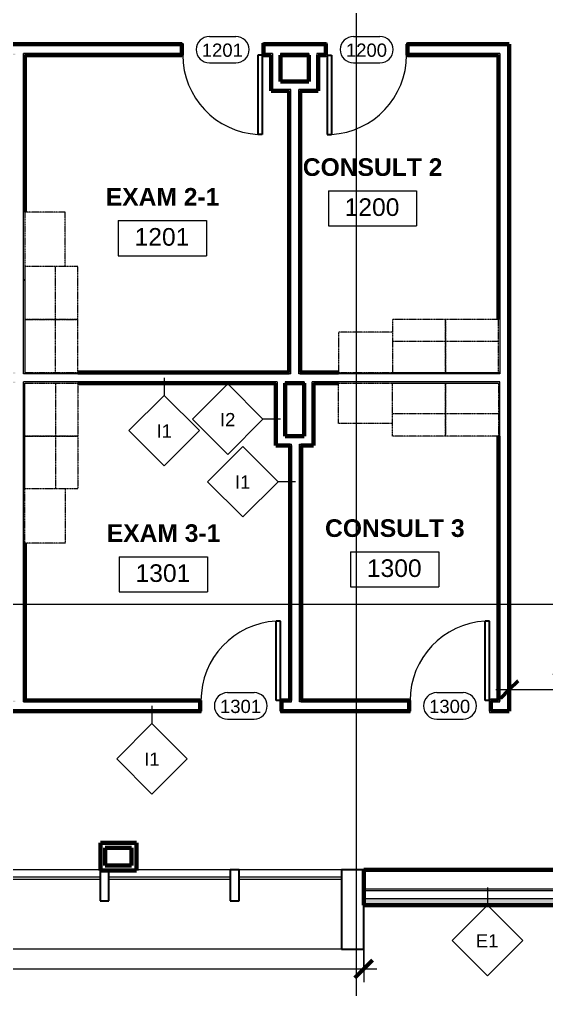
# Model space of a CAD drawing. Header units: inches. Extents: x -1969 to 2015, y -1363 to 1657.
# Drawn here: x 143.9 to 383, y -333.6 to 106.6 of the extents above; entities that cross this region are included whole.
import ezdxf

# ---------------------------------------------------------------- set-up
doc = ezdxf.new("R2010")
doc.units = ezdxf.units.IN
doc.header["$MEASUREMENT"] = 0
doc.linetypes.add('Dash', pattern=[0.25, 0.125, -0.125])
for name, color, linetype, lineweight in [('A-ANNO-DIMS', 211, 'Continuous', 9), ('A-ANNO-DIMS-64', 211, 'Continuous', 9), ('A-AREA-IDEN', 2, 'Continuous', 9), ('A-DOOR', 31, 'Continuous', 18), ('A-DOOR-IDEN', 31, 'Continuous', 9), ('A-GLAZ-CURT', 52, 'Continuous', 9), ('A-GLAZ-CWMG', 51, 'Continuous', 9), ('A-WALL', 113, 'Continuous', 18), ('A-WALL-IDEN', 211, 'Continuous', 9), ('A-WALL-PATT', 111, 'Continuous', 60), ('G-ANNO-SYMB', 111, 'Continuous', 9), ('I-WALL', 2, 'Continuous', 18), ('Q-CASE', 31, 'Continuous', 9), ('Q-CASE-HDLN', 31, 'Dash', 9)]:
    doc.layers.add(name, color=color, linetype=linetype, lineweight=lineweight)
doc.styles.add('Arial', font='arial.ttf', dxfattribs={"height": 6})
doc.styles.add('Arial_1', font='arial.ttf', dxfattribs={"height": 8})
doc.styles.add('Arial_B', font='arialbd.ttf', dxfattribs={"height": 8})
doc.dimstyles.new('Linear_-_3_32__Arial', dxfattribs={"dimscale": 12, "dimtxt": 6.121556, "dimasz": 0.666667, "dimexe": 0.5, "dimexo": 0.333333, "dimgap": 0.333333, "dimtad": 1, "dimdec": 3, "dimrnd": 0.125, "dimzin": 3, "dimdsep": 46, "dimlunit": 4, "dimtxsty": 'Arial', "dimblk1": 'OBLIQUE', "dimblk2": 'OBLIQUE', "dimsah": 1, "dimcen": 0.09, "dimdle": 0.5, "dimazin": 0, "dimtfac": 1, "dimtdec": 4, "dimtix": 1, "dimtmove": 0, "dimatfit": 3, "dimfxl": 1, "dimtvp": 1, "dimtfill": 1, "dimfrac": 2, "dimtolj": 1, "dimtzin": 0, "dimarcsym": 2})
pattern_1 = [(0, (0, 0), (20.48, 5.12), [0.845, -14.515, 0.845, -14.515, -81.92]), (0, (0, 0), (20.48, 5.12), [-30.72, 0.845, -29.875, 0.845, -14.515, -35.84]), (0, (0, 0), (20.48, 5.12), [-76.8, 0.845, -9.395, 0.845, -24.755]), (120, (7.68, 2.56), (-14.67405, 15.1762), [0.845, -14.515, 0.845, -14.515, -81.92]), (120, (7.68, 2.56), (-14.67405, 15.1762), [-30.72, 0.845, -29.875, 0.845, -14.515, -35.84]), (120, (7.68, 2.56), (-14.67405, 15.1762), [-76.8, 0.845, -9.395, 0.845, -24.755]), (240, (10.24, 12.8), (-5.80595, -20.2962), [0.845, -14.515, 0.845, -14.515, -81.92]), (240, (10.24, 12.8), (-5.80595, -20.2962), [-30.72, 0.845, -29.875, 0.845, -14.515, -35.84]), (240, (10.24, 12.8), (-5.80595, -20.2962), [-76.8, 0.845, -9.395, 0.845, -24.755])]

# ---------------------------------------------------------------- blocks, each defined once
blk = doc.blocks.new('Single-Flush-w-Metal-Frame - 36_ x 84_-V1-GROUND FLOOR')
at = {"layer": 'A-DOOR', "lineweight": 30}
for p, q in [((16, 2.44), (16, 38.45)), ((18, 38.45), (16, 38.45)), ((18, 2.44), (18, 38.45)), ((18, 2.44), (16, 2.44))]:
    blk.add_line(p, q, dxfattribs=at)
at = {"layer": 'A-DOOR'}
for p, q in [((-18, 2.94), (-20, 2.94)), ((-20, 2.94), (-20, 2.44)), ((-20, 2.44), (-18.5, 2.44)), ((-18.5, 2.44), (-18.5, -2.44)), ((-18, -2.94), (-18, 2.94)), ((20, 2.94), (18, 2.94)), ((18, 2.94), (18, -2.94)), ((18.5, -2.44), (18.5, 2.44)), ((18.5, 2.44), (20, 2.44)), ((20, 2.44), (20, 2.94)), ((-18.5, -2.44), (-20, -2.44)), ((-20, -2.44), (-20, -2.94)), ((-20, -2.94), (-18, -2.94)), ((18, -2.94), (20, -2.94)), ((20, -2.44), (18.5, -2.44)), ((20, -2.94), (20, -2.44))]:
    blk.add_line(p, q, dxfattribs=at)
at = {"layer": 'A-DOOR', "lineweight": 9}
blk.add_arc((18, 2.44), 36.07, 93.1789, 180, dxfattribs=at)
blk = doc.blocks.new('Single-Flush-w-Metal-Frame - 36_ x 84_-223247-GROUND FLOOR')
at = {"layer": 'A-DOOR'}
for p, q in [((-20, 2.94), (-18, 2.94)), ((-20, 2.44), (-20, 2.94)), ((-18.5, 2.44), (-20, 2.44)), ((-18.5, -2.44), (-18.5, 2.44)), ((-18, 2.94), (-18, -2.94)), ((18, -2.94), (18, 2.94)), ((18, 2.94), (20, 2.94)), ((18.5, 2.44), (18.5, -2.44)), ((20, 2.44), (18.5, 2.44)), ((20, 2.94), (20, 2.44)), ((-20, -2.44), (-18.5, -2.44)), ((-20, -2.94), (-20, -2.44)), ((-18, -2.94), (-20, -2.94)), ((20, -2.94), (18, -2.94)), ((18.5, -2.44), (20, -2.44)), ((20, -2.44), (20, -2.94))]:
    blk.add_line(p, q, dxfattribs=at)
at = {"layer": 'A-DOOR', "lineweight": 30}
for p, q in [((16, -2.44), (16, -38.45)), ((18, -2.44), (16, -2.44)), ((18, -2.44), (18, -38.45)), ((18, -38.45), (16, -38.45))]:
    blk.add_line(p, q, dxfattribs=at)
at = {"layer": 'A-DOOR', "lineweight": 9}
blk.add_arc((18, -2.44), 36.07, 180, 266.8211, dxfattribs=at)
blk = doc.blocks.new('Casework-Exam_Room-Midmark-MLDSPXXX-Traditional - 72_x24_x78_-605487-GROUND FLOOR')
at = {"layer": 'Q-CASE-HDLN'}
for p, q in [((-12, 12), (36, 12)), ((-12, -12), (-12, 12)), ((-12, 12), (12, 12)), ((-12, -12), (-12, 12)), ((12, 12), (36, 12)), ((12, -12), (12, 12)), ((12, 12), (12, -12)), ((36, 12), (36, 6.25)), ((36, 12), (36, -12)), ((36, 6.25), (60.625, 6.25)), ((60.625, 6.25), (60.625, -12)), ((-12, 2), (36, 2)), ((36, 2), (36, -12)), ((60.625, -12), (-12, -12)), ((12, -12), (-12, -12)), ((36, -12), (12, -12))]:
    blk.add_line(p, q, dxfattribs=at)
blk = doc.blocks.new('Casework-Exam_Room-Midmark-MLDSPXXX-Traditional - 72_x24_x78_-308100-GROUND FLOOR')
at = {"layer": 'Q-CASE-HDLN'}
for p, q in [((60.625, 12), (-12, 12)), ((-12, 12), (-12, -12)), ((12, 12), (-12, 12)), ((-12, 12), (-12, -12)), ((36, 12), (12, 12)), ((12, 12), (12, -12)), ((12, -12), (12, 12)), ((36, -12), (36, 12)), ((36, -2), (36, 12)), ((60.625, -6.25), (60.625, 12)), ((-12, -2), (36, -2)), ((36, -12), (36, -6.25)), ((36, -6.25), (60.625, -6.25)), ((-12, -12), (36, -12)), ((-12, -12), (12, -12)), ((12, -12), (36, -12))]:
    blk.add_line(p, q, dxfattribs=at)
blk = doc.blocks.new('Rectangular Mullion - 10_ x 36_ Rectangular-585369-GROUND FLOOR')
at = {"layer": 'A-GLAZ-CWMG', "lineweight": 30}
for p, q in [((-10, 33.5), (0, 33.5)), ((-10, -2.5), (-10, 33.5)), ((0, 33.5), (0, -2.5)), ((0, -2.5), (-10, -2.5))]:
    blk.add_line(p, q, dxfattribs=at)
blk = doc.blocks.new('System Panel - Glazed 2-584725-GROUND FLOOR')
at = {"layer": 'A-GLAZ-CURT', "lineweight": 18}
for p, q in [((27.53, -0.75), (-27.53, -0.75)), ((-27.53, -0.75), (-27.53, -1.75)), ((-27.53, -1.75), (27.53, -1.75)), ((27.53, -1.75), (27.53, -0.75))]:
    blk.add_line(p, q, dxfattribs=at)
blk = doc.blocks.new('Rectangular Mullion - 15_ x 36_ Rectangular-584755-GROUND FLOOR')
at = {"layer": 'A-GLAZ-CWMG'}
for p, q in [((-173.85, -279.34), (-228.91, -279.34)), ((-171.85, -315.34), (-230.91, -315.34))]:
    blk.add_line(p, q, dxfattribs=at)
blk = doc.blocks.new('Rectangular Mullion - 15_ x 36_ Rectangular-V4-GROUND FLOOR')
at = {"layer": 'A-GLAZ-CWMG'}
for p, q in [((239.53, -279.34), (197.01, -279.34)), ((241.53, -315.34), (182.48, -315.34))]:
    blk.add_line(p, q, dxfattribs=at)
blk = doc.blocks.new('Rectangular Mullion - 4_ x 14_ rectangular-584723-GROUND FLOOR')
at = {"layer": 'A-GLAZ-CWMG', "lineweight": 30}
for p, q in [((-2, 11.5), (2, 11.5)), ((-2, -2.5), (-2, 11.5)), ((2, 11.5), (2, -2.5)), ((2, -2.5), (-2, -2.5))]:
    blk.add_line(p, q, dxfattribs=at)
blk = doc.blocks.new('System Panel - Glazed 2-584728-GROUND FLOOR')
at = {"layer": 'A-GLAZ-CURT', "lineweight": 18}
for p, q in [((23.25, -0.75), (-23.25, -0.75)), ((-23.25, -0.75), (-23.25, -1.75)), ((-23.25, -1.75), (23.25, -1.75)), ((23.25, -1.75), (23.25, -0.75))]:
    blk.add_line(p, q, dxfattribs=at)
blk = doc.blocks.new('Rectangular Mullion - 15_ x 36_ Rectangular-585385-GROUND FLOOR')
at = {"layer": 'A-GLAZ-CWMG'}
for p, q in [((290.04, -279.34), (243.53, -279.34)), ((290.04, -315.34), (241.53, -315.34))]:
    blk.add_line(p, q, dxfattribs=at)
blk = doc.blocks.new('DIMBLOCK9-GROUND FLOOR')
at = {"layer": 'A-ANNO-DIMS-64', "lineweight": 50}
for p, q in [((366.04, -197.49), (370.04, -193.49)), ((426.04, -197.49), (430.04, -193.49)), ((366.04, -197.49), (362.04, -201.49)), ((426.04, -197.49), (422.04, -201.49))]:
    blk.add_line(p, q, dxfattribs=at)
at = {"layer": 'A-ANNO-DIMS-64'}
for p, q in [((360.04, -197.49), (432.04, -197.49)), ((366.04, -195.83), (366.04, -203.49)), ((366.04, -197.49), (366.04, -195.83)), ((426.04, -195.83), (426.04, -203.49)), ((426.04, -197.49), (426.04, -195.83))]:
    blk.add_line(p, q, dxfattribs=at)
at = {"layer": 'A-ANNO-DIMS-64', "color": 0, "insert": (385.35, -185.7), "char_height": 6, "width": 25.654, "attachment_point": 1, "line_spacing_factor": 0.941778, "style": 'Arial', "bg_fill": 3, "box_fill_scale": 1.25, "bg_fill_color": 256, "bg_fill_true_color": 13158600, "bg_fill_transparency": 0}
blk.add_mtext('5\' - 0"', dxfattribs=at)
blk = doc.blocks.new('_Oblique')
at = {"color": 0, "linetype": 'ByBlock', "lineweight": -2}
blk.add_line((-0.5, -0.5), (0.5, 0.5), dxfattribs=at)
blk = doc.blocks.new('Room Tag - Room Tag-84095-GROUND FLOOR')
at = {"layer": 'A-AREA-IDEN'}
for p, q in [((-0.3125, -0.0625), (-0.3125, -0.3125)), ((-0.3125, -0.0625), (0.3125, -0.0625)), ((0.3125, -0.0625), (0.3125, -0.3125)), ((-0.3125, -0.3125), (0.3125, -0.3125))]:
    blk.add_line(p, q, dxfattribs=at)
blk = doc.blocks.new('DIMBLOCK26-GROUND FLOOR')
at = {"layer": 'A-ANNO-DIMS-64'}
for p, q in [((-289.96, -291.84), (-289.96, -330.24)), ((-289.96, -324.24), (-289.96, -291.84)), ((300.04, -291.84), (300.04, -330.24)), ((300.04, -324.24), (300.04, -291.84)), ((-289.96, -324.24), (306.04, -324.24))]:
    blk.add_line(p, q, dxfattribs=at)
at = {"layer": 'A-ANNO-DIMS-64', "lineweight": 50}
for p, q in [((-289.96, -324.24), (-285.96, -320.24)), ((300.04, -324.24), (304.04, -320.24)), ((-289.96, -324.24), (-293.96, -328.24)), ((300.04, -324.24), (296.04, -328.24))]:
    blk.add_line(p, q, dxfattribs=at)
at = {"layer": 'A-ANNO-DIMS-64', "color": 0, "insert": (-7.96, -312.45), "char_height": 6, "width": 31.1917, "attachment_point": 1, "line_spacing_factor": 0.941778, "style": 'Arial', "bg_fill": 3, "box_fill_scale": 1.25, "bg_fill_color": 256, "bg_fill_true_color": 13158600, "bg_fill_transparency": 0}
blk.add_mtext('49\' - 2"', dxfattribs=at)
blk = doc.blocks.new('Door Tag - Door Tag-41184-GROUND FLOOR')
at = {"layer": 'A-DOOR-IDEN'}
for p, q in [((-0.09375, 0.09375), (0.09375, 0.09375)), ((-0.09375, -0.09375), (0.09375, -0.09375))]:
    blk.add_line(p, q, dxfattribs=at)
for centre, start, end in [((-0.09375, 0), 90, 270), ((0.09375, 0), 270, 90)]:
    blk.add_arc(centre, 0.09375, start, end, dxfattribs=at)
blk = doc.blocks.new('Wall Tag - 1_2_-62628-GROUND FLOOR')
at = {"layer": 'A-WALL-IDEN'}
for p, q in [((-0.25, 0), (0, 0.25)), ((0, 0.25), (0.25, 0)), ((-0.25, 0), (0, -0.25)), ((0, -0.25), (0.25, 0))]:
    blk.add_line(p, q, dxfattribs=at)

msp = doc.modelspace()

# ---------------------------------------------------------------- hatches: boundary and pattern name
at = {"layer": 'A-WALL-PATT', "lineweight": 9}
h = msp.add_hatch(dxfattribs=at)
h.set_pattern_fill('FP_1', color=256, style=0, pattern_type=2)
h.set_pattern_definition(pattern_1)
h.paths.add_polyline_path([(137.9126, 94.6642), (217.5376, 94.6642), (217.5376, 95.2892), (137.9126, 95.2892)])
h.paths.add_polyline_path([(263.0153, 94.6642), (282.9126, 94.6642), (282.9126, 95.2892), (254.5376, 95.2784), (254.5376, 94.6642)])
h.paths.add_polyline_path([(319.9126, 94.6642), (366.0376, 94.6642), (366.0376, 95.2892), (319.9126, 95.2892)])
h.paths.add_polyline_path([(100.9126, 94.6642), (100.9126, 95.2892), (13.0376, 95.2892), (13.0376, 94.6642), (23.3528, 94.6642)])
h.paths.add_polyline_path([(-23.9624, 94.6642), (-23.9624, 95.2892), (-120.0874, 95.2892), (-120.0874, 94.6642), (-45.1222, 94.6642)])
h.paths.add_polyline_path([(-232.5874, 94.6642), (-157.0874, 94.6642), (-157.0874, 95.2892), (-232.5874, 95.2892)])
h = msp.add_hatch(dxfattribs=at)
h.set_pattern_fill('FP_1', color=256, style=0, pattern_type=2)
h.set_pattern_definition(pattern_1)
h.paths.add_polyline_path([(365.4126, -207.3358), (366.0376, -207.3358), (366.0376, 94.6642), (365.4126, 94.6642), (365.4126, -206.7108)])
h = msp.add_hatch(dxfattribs=at)
h.set_pattern_fill('FP_1', color=256, style=0, pattern_type=2)
h.set_pattern_definition(pattern_1)
h.paths.add_polyline_path([(275.1626, 90.4142), (275.1626, 91.0392), (262.2876, 91.0392), (262.2876, 90.4142), (263.0153, 90.4142)])
h.paths.add_polyline_path([(319.9126, 90.4142), (361.7876, 90.4142), (361.7876, 91.0392), (319.9126, 91.0392)])
h.paths.add_polyline_path([(279.4126, 90.4142), (282.9126, 90.4142), (282.9126, 91.0392), (278.7876, 91.0392), (278.7876, 90.4142)])
h.paths.add_polyline_path([(217.5376, 90.4142), (217.5376, 91.0392), (146.2876, 91.0392), (146.2876, 90.4142), (160.3028, 90.4142)])
h.paths.add_polyline_path([(17.1626, 90.4142), (17.1626, 91.0392), (13.0376, 91.0392), (13.0376, 90.4142), (16.5376, 90.4142)])
h.paths.add_polyline_path([(258.0376, 90.4142), (258.6626, 90.4142), (258.6626, 91.0392), (254.5376, 91.0392), (254.5376, 90.4142)])
h.paths.add_polyline_path([(21.4126, 90.4142), (100.9126, 90.4142), (100.9126, 91.0392), (21.4126, 91.0392)])
h.paths.add_polyline_path([(-79.3597, 90.4142), (-23.9624, 90.4142), (-23.9624, 91.0392), (-95.8374, 91.0392), (-95.8374, 90.4142), (-95.2124, 90.4142)])
h.paths.add_polyline_path([(-120.0874, 90.4142), (-115.9624, 90.4142), (-115.9624, 91.0392), (-120.0874, 91.0392)])
h.paths.add_polyline_path([(-157.0874, 90.4142), (-157.0874, 91.0392), (-228.3374, 91.0392), (-228.3374, 90.4142), (-182.0722, 90.4142)])
h.paths.add_polyline_path([(142.0376, 90.4142), (142.0376, 91.0392), (137.9126, 91.0392), (137.9126, 90.4142), (141.4126, 90.4142)])
h.paths.add_polyline_path([(-112.3374, 90.4142), (-99.4624, 90.4142), (-99.4624, 91.0392), (-112.3374, 91.0392)])
h = msp.add_hatch(dxfattribs=at)
h.set_pattern_fill('FP_1', color=256, style=0, pattern_type=2)
h.set_pattern_definition(pattern_1)
h.paths.add_polyline_path([(145.6626, -203.0858), (146.2876, -203.0858), (146.2876, -57.8358), (145.6626, -57.8358), (145.6626, -202.4608)])
h.paths.add_polyline_path([(145.6626, -53.5858), (146.2876, -53.5858), (146.2876, 91.0392), (145.6626, 91.0392), (145.6626, -34.4855)])
h = msp.add_hatch(dxfattribs=at)
h.set_pattern_fill('FP_1', color=256, style=0, pattern_type=2)
h.set_pattern_definition(pattern_1)
h.paths.add_polyline_path([(361.1626, -203.0858), (361.7876, -203.0858), (361.7876, -57.8358), (361.1626, -57.8358), (361.1626, -202.4608)])
h.paths.add_polyline_path([(361.7876, -53.5858), (361.7876, 90.4142), (361.1626, 90.4142), (361.1626, -53.5858)])
h = msp.add_hatch(dxfattribs=at)
h.set_pattern_fill('FP_1', color=256, style=0, pattern_type=2)
h.set_pattern_definition(pattern_1)
h.paths.add_polyline_path([(266.2876, -53.5858), (266.9126, -53.5858), (266.9126, 74.1642), (266.2876, 74.1642), (266.2876, 43.3728)])
h = msp.add_hatch(dxfattribs=at)
h.set_pattern_fill('FP_1', color=256, style=0, pattern_type=2)
h.set_pattern_definition(pattern_1)
h.paths.add_polyline_path([(270.5376, -53.5858), (271.1626, -53.5858), (271.1626, 74.7892), (270.5376, 74.7892), (270.5376, 43.3728)])
h = msp.add_hatch(dxfattribs=at)
h.set_pattern_fill('FP_1', color=256, style=0, pattern_type=2)
h.set_pattern_definition(pattern_1)
h.paths.add_polyline_path([(297.2528, -54.2108), (361.7876, -54.2108), (361.7876, -53.5858), (270.5376, -53.5858), (270.5376, -54.2108), (288.5376, -54.2108)])
h.paths.add_polyline_path([(266.9126, -54.2108), (266.9126, -53.5858), (145.6626, -53.5858), (145.6626, -54.2108), (228.7778, -54.2108)])
h.paths.add_polyline_path([(20.7876, -54.2108), (142.0376, -54.2108), (142.0376, -53.5858), (20.7876, -53.5858)])
h.paths.add_polyline_path([(-107.7124, -54.2108), (-107.7124, -53.5858), (-228.9624, -53.5858), (-228.9624, -54.2108), (-108.3374, -54.2108)])
h.paths.add_polyline_path([(-104.0874, -54.2108), (17.1626, -54.2108), (17.1626, -53.5858), (-104.0874, -53.5858)])
h = msp.add_hatch(dxfattribs=at)
h.set_pattern_fill('FP_1', color=256, style=0, pattern_type=2)
h.set_pattern_definition(pattern_1)
h.paths.add_polyline_path([(337.1626, -58.4608), (361.1626, -58.4608), (361.1626, -57.8358), (276.6001, -57.8358), (276.6001, -58.4608), (313.1626, -58.4608)])
h.paths.add_polyline_path([(260.8501, -58.4608), (260.8501, -57.8358), (146.2876, -57.8358), (146.2876, -58.4608), (260.2251, -58.4608)])
h.paths.add_polyline_path([(126.0653, -58.4608), (142.0376, -58.4608), (142.0376, -57.8358), (21.4126, -57.8358), (21.4126, -58.4608), (123.1626, -58.4608)])
h.paths.add_polyline_path([(272.9751, -58.4608), (272.9751, -57.8358), (264.4751, -57.8358), (264.4751, -58.4608)])
h.paths.add_polyline_path([(16.5376, -58.4608), (17.1626, -58.4608), (17.1626, -57.8358), (-103.4624, -57.8358), (-103.4624, -58.4608), (-45.1222, -58.4608)])
h.paths.add_polyline_path([(-228.3374, -58.4608), (-107.7124, -58.4608), (-107.7124, -57.8358), (-228.3374, -57.8358)])
h = msp.add_hatch(dxfattribs=at)
h.set_pattern_fill('FP_1', color=256, style=0, pattern_type=2)
h.set_pattern_definition(pattern_1)
h.paths.add_polyline_path([(277.2251, -86.7108), (277.2251, -58.4608), (276.6001, -58.4608), (276.6001, -86.7108)])
h = msp.add_hatch(dxfattribs=at)
h.set_pattern_fill('FP_1', color=256, style=0, pattern_type=2)
h.set_pattern_definition(pattern_1)
h.paths.add_polyline_path([(271.6001, -86.7108), (276.6001, -86.7108), (276.6001, -86.0858), (271.6001, -86.0858)])
h.paths.add_polyline_path([(260.2251, -86.7108), (267.3501, -86.7108), (267.3501, -86.0858), (260.2251, -86.0858)])
h = msp.add_hatch(dxfattribs=at)
h.set_pattern_fill('FP_1', color=256, style=0, pattern_type=2)
h.set_pattern_definition(pattern_1)
h.paths.add_polyline_path([(266.7251, -202.4608), (267.3501, -202.4608), (267.3501, -86.7108), (266.7251, -86.7108), (266.7251, -164.2495)])
h = msp.add_hatch(dxfattribs=at)
h.set_pattern_fill('FP_1', color=256, style=0, pattern_type=2)
h.set_pattern_definition(pattern_1)
h.paths.add_polyline_path([(271.6001, -203.0858), (271.6001, -86.0858), (270.9751, -86.0858), (270.9751, -203.0858)])
h = msp.add_hatch(dxfattribs=at)
h.set_pattern_fill('FP_1', color=256, style=0, pattern_type=2)
h.set_pattern_definition(pattern_1)
h.paths.add_polyline_path([(100.9126, -203.0858), (100.9126, -202.4608), (21.4126, -202.4608), (21.4126, -203.0858), (23.3528, -203.0858)])
h.paths.add_polyline_path([(361.1626, -203.0858), (361.1626, -202.4608), (357.6626, -202.4608), (357.6626, -203.0858)])
h.paths.add_polyline_path([(-228.9624, -203.0858), (-148.8374, -203.0858), (-148.8374, -202.4608), (-228.9624, -202.4608)])
h.paths.add_polyline_path([(297.2528, -203.0858), (320.6626, -203.0858), (320.6626, -202.4608), (271.6001, -202.4608), (271.6001, -203.0858)])
h.paths.add_polyline_path([(-103.4624, -203.0858), (-23.9624, -203.0858), (-23.9624, -202.4608), (-103.4624, -202.4608)])
h.paths.add_polyline_path([(-111.8374, -203.0858), (-107.7124, -203.0858), (-107.7124, -202.4608), (-111.8374, -202.4608)])
h.paths.add_polyline_path([(267.3501, -203.0858), (267.3501, -202.4608), (262.7876, -202.4608), (262.7876, -203.0858)])
h.paths.add_polyline_path([(160.3028, -203.0858), (225.7876, -203.0858), (225.7876, -202.4608), (146.2876, -202.4608), (146.2876, -203.0858)])
h.paths.add_polyline_path([(13.0376, -203.0858), (17.1626, -203.0858), (17.1626, -202.4608), (13.0376, -202.4608)])
h.paths.add_polyline_path([(142.0376, -203.0858), (142.0376, -202.4608), (137.9126, -202.4608), (137.9126, -203.0858)])
h = msp.add_hatch(dxfattribs=at)
h.set_pattern_fill('FP_1', color=256, style=0, pattern_type=2)
h.set_pattern_definition(pattern_1)
h.paths.add_polyline_path([(361.1626, -207.3358), (365.4126, -207.3358), (365.4126, -206.7108), (357.6626, -206.7108), (357.6626, -207.3358)])
h.paths.add_polyline_path([(-233.2124, -207.3358), (-148.8374, -207.3358), (-148.8374, -206.7108), (-233.2124, -206.7108)])
h.paths.add_polyline_path([(-111.8374, -207.3358), (-23.9624, -207.3358), (-23.9624, -206.7108), (-111.8374, -206.7108)])
h.paths.add_polyline_path([(13.0376, -207.3358), (100.9126, -207.3358), (100.9126, -206.7108), (13.0376, -206.7108)])
h.paths.add_polyline_path([(137.9126, -207.3358), (225.7876, -207.3358), (225.7876, -206.7108), (137.9126, -206.7108)])
h.paths.add_polyline_path([(320.6626, -207.3358), (320.6626, -206.7108), (262.7876, -206.7108), (262.7876, -207.3358), (297.2528, -207.3358)])
h = msp.add_hatch(dxfattribs=at)
h.set_pattern_fill('FP_1', color=256, style=0, pattern_type=2)
h.set_pattern_definition(pattern_1)
h.paths.add_polyline_path([(196.3833, -267.7089), (197.0083, -267.7089), (197.0083, -267.0839), (180.5669, -267.0839), (180.5669, -267.7089), (181.1919, -267.7089)])
h = msp.add_hatch(dxfattribs=at)
h.set_pattern_fill('FP_1', color=256, style=0, pattern_type=2)
h.set_pattern_definition(pattern_1)
h.paths.add_polyline_path([(434.2028, -279.9608), (526.1626, -279.9608), (526.1626, -279.3358), (430.2876, -279.3358), (430.2876, -279.9608)])
h.paths.add_polyline_path([(536.9153, -279.9608), (541.2876, -279.9608), (541.2876, -279.3358), (529.7876, -279.3358), (529.7876, -279.9608)])
h.paths.add_polyline_path([(300.0376, -279.9608), (426.0376, -279.9608), (426.0376, -279.3358), (300.0376, -279.3358)])
h.paths.add_polyline_path([(-289.9624, -279.9608), (-289.9624, -279.3358), (-402.5874, -279.3358), (-402.5874, -279.9608)])
h = msp.add_hatch(dxfattribs=at)
h.set_pattern_fill('FP_2', color=256, style=0, pattern_type=2)
h.set_pattern_definition([(50, (0, 0), (18.36206, -1.60683), [1.92, -21.12]), (355, (0, 0), (-3.55226, 19.2559), [1.536, -16.896]), (100.451, (1.53, -0.134), (14.8102, 17.6493), [1.632, -17.949]), (46.184, (0, 5.12), (27.32125, -4.2376), [2.88, -31.68]), (96.636, (2.277, 4.767), (23.9275, 24.9372), [2.448, -26.924]), (351.184, (0, 5.12), (23.9276, 24.9374), [2.304, -25.344]), (21, (2.56, 3.84), (15.2808, -10.30746), [1.92, -21.12]), (326, (2.56, 3.84), (6.22856, 18.56374), [1.536, -16.896]), (71.451, (3.833, 2.981), (21.50985, 8.2563), [1.632, -17.949]), (37.5, (0, 0), (0.311095, 8.52254), [0.845, -15.846, 0.845, -16.307, -16.96]), (37.5, (0, 0), (0.311095, 8.52254), [-33.843, 0.845, -16.115]), (7.5, (0, 0), (6.73464, 10.09743), [0.845, -8.934, 0.845, -15.462, -6.464]), (7.5, (0, 0), (6.73464, 10.09743), [-26.086, 0.845, -5.619]), (327.5, (-5.709, 0), (13.66611, -0.57719), [0.845, -5.555, 0.845, -19.123, -26.496]), (327.5, (-5.709, 0), (13.66611, -0.57719), [-26.368, 0.845, -25.651]), (317.5, (-8.269, 0), (14.92985, 2.56286), [0.845, -7.475, 0.845, -12.416, -18.816]), (317.5, (-8.269, 0), (14.92985, 2.56286), [-21.581, 0.845, -17.971])])
h.paths.add_polyline_path([(300.0376, -295.3358), (544.9126, -295.3358), (544.9126, -292.3358), (300.0376, -292.3358)])
h.paths.add_polyline_path([(-417.9624, -295.3358), (-289.9624, -295.3358), (-289.9624, -292.3358), (-417.9624, -292.3358)])

# ---------------------------------------------------------------- linework, layer by layer
at = {"layer": 'A-WALL'}
for p, q in [((217.5376, 94.6642), (137.9126, 94.6642)), ((282.9126, 94.6642), (254.5376, 94.6642)), ((365.4126, 94.6642), (319.9126, 94.6642)), ((365.4126, -206.7108), (365.4126, 94.6642)), ((217.5376, 91.0392), (145.6626, 91.0392)), ((145.6626, -54.2108), (145.6626, 91.0392)), ((146.2876, 91.0392), (146.2876, 90.4142)), ((258.6626, 91.0392), (254.5376, 91.0392)), ((258.6626, 91.0392), (258.6626, 74.7892)), ((275.1626, 91.0392), (262.2876, 91.0392)), ((262.2876, 91.0392), (262.2876, 90.4142)), ((275.1626, 91.0392), (275.1626, 90.4142)), ((282.9126, 91.0392), (278.7876, 91.0392)), ((278.7876, 91.0392), (278.7876, 74.7892)), ((361.7876, 91.0392), (319.9126, 91.0392)), ((361.7876, 91.0392), (361.7876, -54.2108)), ((266.9126, 74.7892), (258.6626, 74.7892)), ((266.9126, -54.2108), (266.9126, 74.7892)), ((270.5376, -54.2108), (270.5376, 74.7892)), ((278.7876, 74.7892), (270.5376, 74.7892)), ((271.1626, 74.7892), (271.1626, 74.1642)), ((266.9126, -54.2108), (145.6626, -54.2108)), ((361.7876, -54.2108), (270.5376, -54.2108)), ((361.7876, -53.5858), (361.1626, -53.5858)), ((260.8501, -57.8358), (145.6626, -57.8358)), ((145.6626, -203.0858), (145.6626, -57.8358)), ((260.8501, -57.8358), (260.8501, -86.0858)), ((272.9751, -57.8358), (264.4751, -57.8358)), ((264.4751, -57.8358), (264.4751, -58.4608)), ((272.9751, -57.8358), (272.9751, -58.4608)), ((361.7876, -57.8358), (276.6001, -57.8358)), ((276.6001, -86.0858), (276.6001, -57.8358)), ((361.7876, -203.0858), (361.7876, -57.8358)), ((260.8501, -86.0858), (267.3501, -86.0858)), ((267.3501, -203.0858), (267.3501, -86.0858)), ((270.9751, -86.0858), (276.6001, -86.0858)), ((270.9751, -203.0858), (270.9751, -86.0858)), ((271.6001, -86.7108), (271.6001, -86.0858)), ((146.2876, -203.0858), (146.2876, -202.4608)), ((271.6001, -203.0858), (271.6001, -202.4608)), ((137.9126, -206.7108), (225.7876, -206.7108)), ((145.6626, -203.0858), (225.7876, -203.0858)), ((262.7876, -203.0858), (267.3501, -203.0858)), ((262.7876, -206.7108), (320.6626, -206.7108)), ((320.6626, -203.0858), (270.9751, -203.0858)), ((357.6626, -203.0858), (361.7876, -203.0858)), ((365.4126, -206.7108), (357.6626, -206.7108)), ((196.3833, -267.7089), (181.1919, -267.7089)), ((181.1919, -267.7089), (181.1919, -278.9628)), ((196.3833, -278.9628), (196.3833, -267.7089)), ((181.1919, -278.9628), (196.3833, -278.9628)), ((300.0376, -279.9608), (426.6626, -279.9608)), ((300.0376, -287.9608), (544.9126, -287.9608)), ((300.0376, -288.7108), (544.9126, -288.7108)), ((300.0376, -292.3358), (544.9126, -292.3358))]:
    msp.add_line(p, q, dxfattribs=at)
at = {"layer": 'A-WALL', "lineweight": 60}
for p, q in [((426.0376, -279.3358), (300.0376, -279.3358)), ((300.0376, -279.3358), (300.0376, -295.3358)), ((300.0376, -295.3358), (544.9126, -295.3358))]:
    msp.add_line(p, q, dxfattribs=at)
at = {"layer": 'A-WALL-IDEN'}
for p, q in [((209.5513, -56.0233), (209.5513, -64.0233)), ((262.3501, -74.8429), (254.3501, -74.8429)), ((269.1626, -103.1758), (261.1626, -103.1758)), ((203.9759, -204.8983), (203.9759, -212.8983)), ((356.1833, -287.3358), (356.1833, -295.3358))]:
    msp.add_line(p, q, dxfattribs=at)
at = {"layer": 'G-ANNO-SYMB'}
for p, q in [((296.683, 415.639), (296.683, -408.3814)), ((-923.3546, -158.7257), (964.4889, -158.7257))]:
    msp.add_line(p, q, dxfattribs=at)
at = {"layer": 'I-WALL', "lineweight": 60}
for p, q in [((217.5376, 95.2892), (137.9126, 95.2892)), ((217.5376, 90.4142), (217.5376, 95.2892)), ((282.9126, 95.2892), (254.5376, 95.2892)), ((254.5376, 95.2892), (254.5376, 90.4142)), ((282.9126, 90.4142), (282.9126, 95.2892)), ((366.0376, 95.2892), (319.9126, 95.2892)), ((319.9126, 95.2892), (319.9126, 90.4142)), ((366.0376, -207.3358), (366.0376, 95.2892)), ((146.2876, 90.4142), (217.5376, 90.4142)), ((146.2876, 19.0392), (146.2876, 90.4142)), ((254.5376, 90.4142), (258.0376, 90.4142)), ((258.0376, 90.4142), (258.0376, 74.1642)), ((262.2876, 90.4142), (275.1626, 90.4142)), ((262.2876, 78.4142), (262.2876, 90.4142)), ((275.1626, 90.4142), (275.1626, 78.4142)), ((279.4126, 90.4142), (282.9126, 90.4142)), ((279.4126, 74.1642), (279.4126, 90.4142)), ((319.9126, 90.4142), (361.1626, 90.4142)), ((361.1626, 90.4142), (361.1626, -29.5858)), ((275.1626, 78.4142), (262.2876, 78.4142)), ((258.0376, 74.1642), (266.2876, 74.1642)), ((266.2876, 74.1642), (266.2876, -53.5858)), ((271.1626, -53.5858), (271.1626, 74.1642)), ((271.1626, 74.1642), (279.4126, 74.1642)), ((266.2876, -53.5858), (170.2876, -53.5858)), ((288.5376, -53.5858), (271.1626, -53.5858)), ((170.2876, -58.4608), (260.2251, -58.4608)), ((260.2251, -58.4608), (260.2251, -86.7108)), ((264.4751, -58.4608), (272.9751, -58.4608)), ((264.4751, -82.4608), (264.4751, -58.4608)), ((272.9751, -58.4608), (272.9751, -82.4608)), ((277.2251, -58.4608), (288.5376, -58.4608)), ((277.2251, -86.7108), (277.2251, -58.4608)), ((272.9751, -82.4608), (264.4751, -82.4608)), ((361.1626, -82.4608), (361.1626, -202.4608)), ((260.2251, -86.7108), (266.7251, -86.7108)), ((266.7251, -86.7108), (266.7251, -202.4608)), ((271.6001, -86.7108), (277.2251, -86.7108)), ((271.6001, -202.4608), (271.6001, -86.7108)), ((146.2876, -202.4608), (146.2876, -131.0858)), ((225.7876, -202.4608), (146.2876, -202.4608)), ((225.7876, -207.3358), (225.7876, -202.4608)), ((266.7251, -202.4608), (262.7876, -202.4608)), ((262.7876, -202.4608), (262.7876, -207.3358)), ((320.6626, -202.4608), (271.6001, -202.4608)), ((320.6626, -207.3358), (320.6626, -202.4608)), ((361.1626, -202.4608), (357.6626, -202.4608)), ((357.6626, -202.4608), (357.6626, -207.3358)), ((137.9126, -207.3358), (225.7876, -207.3358)), ((262.7876, -207.3358), (320.6626, -207.3358)), ((357.6626, -207.3358), (366.0376, -207.3358)), ((197.0083, -267.0839), (180.5669, -267.0839)), ((180.5669, -267.0839), (180.5669, -279.5878)), ((197.0083, -279.5878), (197.0083, -267.0839)), ((182.8169, -269.3339), (194.7583, -269.3339)), ((182.8169, -277.3378), (182.8169, -269.3339)), ((194.7583, -269.3339), (194.7583, -277.3378)), ((180.5669, -279.5878), (197.0083, -279.5878)), ((194.7583, -277.3378), (182.8169, -277.3378))]:
    msp.add_line(p, q, dxfattribs=at)

# ---------------------------------------------------------------- block references
at = {"layer": 'A-AREA-IDEN', "xscale": 63.99999999999997, "yscale": 63.99999999999997, "zscale": 63.99999999999997}
for p in [(303.9937, 32.8513), (208.6977, 19.3478), (314.0693, -130.9561), (209.1352, -133.2061)]:
    msp.add_blockref('Room Tag - Room Tag-84095-GROUND FLOOR', p, dxfattribs=at)
at = {"layer": 'A-DOOR'}
for name, p in [('Single-Flush-w-Metal-Frame - 36_ x 84_-223247-GROUND FLOOR', (236.0376, 92.8517)), ('Single-Flush-w-Metal-Frame - 36_ x 84_-V1-GROUND FLOOR', (244.2876, -204.8983)), ('Single-Flush-w-Metal-Frame - 36_ x 84_-V1-GROUND FLOOR', (339.1626, -204.8983))]:
    msp.add_blockref(name, p, dxfattribs=at)
at = {"layer": 'A-DOOR', "rotation": 180}
msp.add_blockref('Single-Flush-w-Metal-Frame - 36_ x 84_-V1-GROUND FLOOR', (301.4126, 92.8517), dxfattribs=at)
at = {"layer": 'A-DOOR-IDEN', "xscale": 63.99999999999997, "yscale": 63.99999999999997, "zscale": 63.99999999999997}
for p in [(236.0376, 92.8517), (301.4126, 92.8517), (244.2876, -204.8983), (339.1626, -204.8983)]:
    msp.add_blockref('Door Tag - Door Tag-41184-GROUND FLOOR', p, dxfattribs=at)
at = {"layer": 'A-GLAZ-CURT'}
for name, p in [('System Panel - Glazed 2-584725-GROUND FLOOR', (152.951, -281.8358)), ('System Panel - Glazed 2-584725-GROUND FLOOR', (212.0061, -281.8358)), ('System Panel - Glazed 2-584728-GROUND FLOOR', (266.7856, -281.8358))]:
    msp.add_blockref(name, p, dxfattribs=at)
at = {"layer": 'A-GLAZ-CWMG'}
for name, p in [('Rectangular Mullion - 15_ x 36_ Rectangular-584755-GROUND FLOOR', (354.3307, 0)), ('Rectangular Mullion - 15_ x 36_ Rectangular-V4-GROUND FLOOR', (0, 0)), ('Rectangular Mullion - 15_ x 36_ Rectangular-585385-GROUND FLOOR', (0, 0))]:
    msp.add_blockref(name, p, dxfattribs=at)
at = {"layer": 'A-GLAZ-CWMG', "extrusion": (0, 0, -1), "rotation": 180}
for name, p in [('Rectangular Mullion - 4_ x 14_ rectangular-584723-GROUND FLOOR', (-182.4785, -281.8358)), ('Rectangular Mullion - 4_ x 14_ rectangular-584723-GROUND FLOOR', (-241.5336, -281.8358)), ('Rectangular Mullion - 10_ x 36_ Rectangular-585369-GROUND FLOOR', (-300.0376, -281.8358))]:
    msp.add_blockref(name, p, dxfattribs=at)
at = {"layer": 'A-WALL-IDEN', "xscale": 63.99999999999997, "yscale": 63.99999999999997, "zscale": 63.99999999999997}
for p in [(238.3501, -74.8429), (209.5513, -80.0233), (245.1626, -103.1758), (203.9759, -228.8983), (356.1833, -311.3358)]:
    msp.add_blockref('Wall Tag - 1_2_-62628-GROUND FLOOR', p, dxfattribs=at)
at = {"layer": 'Q-CASE'}
for name, p, rotation in [('Casework-Exam_Room-Midmark-MLDSPXXX-Traditional - 72_x24_x78_-308100-GROUND FLOOR', (158.2876, -41.5858), 89.99999999999955), ('Casework-Exam_Room-Midmark-MLDSPXXX-Traditional - 72_x24_x78_-308100-GROUND FLOOR', (349.1626, -41.5858), 180), ('Casework-Exam_Room-Midmark-MLDSPXXX-Traditional - 72_x24_x78_-605487-GROUND FLOOR', (158.2876, -70.4608), 270.0000000000001), ('Casework-Exam_Room-Midmark-MLDSPXXX-Traditional - 72_x24_x78_-605487-GROUND FLOOR', (349.1626, -70.4608), 180)]:
    msp.add_blockref(name, p, dxfattribs=dict(at, rotation=rotation))

# ---------------------------------------------------------------- texts
at = {"layer": 'A-AREA-IDEN', "char_height": 8, "attachment_point": 1, "style": 'Arial_B'}
for s, insert, width in [('CONSULT 2', (272.4166, 43.5676), 76.356), ('EXAM 2-1', (183.0293, 30.0641), 62.014), ('EXAM 3-1', (183.4668, -122.4898), 62.014), ('CONSULT 3', (282.4922, -120.2398), 76.356)]:
    msp.add_mtext(s, dxfattribs=dict(at, insert=insert, width=width))
at = {"layer": 'A-AREA-IDEN', "lineweight": 20, "char_height": 8, "width": 29.896, "attachment_point": 1, "style": 'Arial_1'}
for s, insert in [('1200', (291.3881, 25.4006)), ('1201', (196.0921, 11.8971)), ('1301', (196.5296, -140.6568)), ('1300', (301.4637, -138.4068))]:
    msp.add_mtext(s, dxfattribs=dict(at, insert=insert))
at = {"layer": 'A-DOOR-IDEN', "char_height": 6, "width": 22.624, "attachment_point": 1, "style": 'Arial'}
for s, insert in [('1201', (226.5864, 95.6143)), ('1200', (291.9614, 95.6143)), ('1301', (234.8364, -202.1357)), ('1300', (329.7114, -202.1357))]:
    msp.add_mtext(s, dxfattribs=dict(at, insert=insert))
at = {"layer": 'A-WALL-IDEN', "char_height": 6, "attachment_point": 1, "style": 'Arial'}
for s, insert, width in [('I2', (234.8285, -72.0116), 8.282), ('I1', (206.0297, -77.1921), 8.282), ('I1', (241.641, -100.3445), 8.282), ('I1', (200.4543, -226.0671), 8.282), ('E1', (350.9105, -308.5046), 12.524)]:
    msp.add_mtext(s, dxfattribs=dict(at, insert=insert, width=width))

# ---------------------------------------------------------------- next in the draw order: dimensions: what is measured, and where the dimension line sits
at = {"layer": 'A-ANNO-DIMS'}
for base, p1, p2, override, picture, middle in [((426.0376, -197.4894), (366.0376, -191.8325), (426.0376, -191.8325), {"dimpost": '<>', "dimfxl": 60}, 'DIMBLOCK9-GROUND FLOOR', (396.0376, -190.4259)), ((300.0376, -324.2371), (-289.9624, -287.8358), (300.0376, -287.8358), {"dimpost": '<>', "dimfxl": 590}, 'DIMBLOCK26-GROUND FLOOR', (5.0376, -317.1737))]:
    dim = msp.add_linear_dim(base=base, p1=p1, p2=p2, dimstyle='Linear_-_3_32__Arial', override=override, dxfattribs=at)
    dim.commit()
    dim.dimension.update_dxf_attribs({"geometry": picture, "text_midpoint": middle})

doc.saveas('drawing.dxf')
